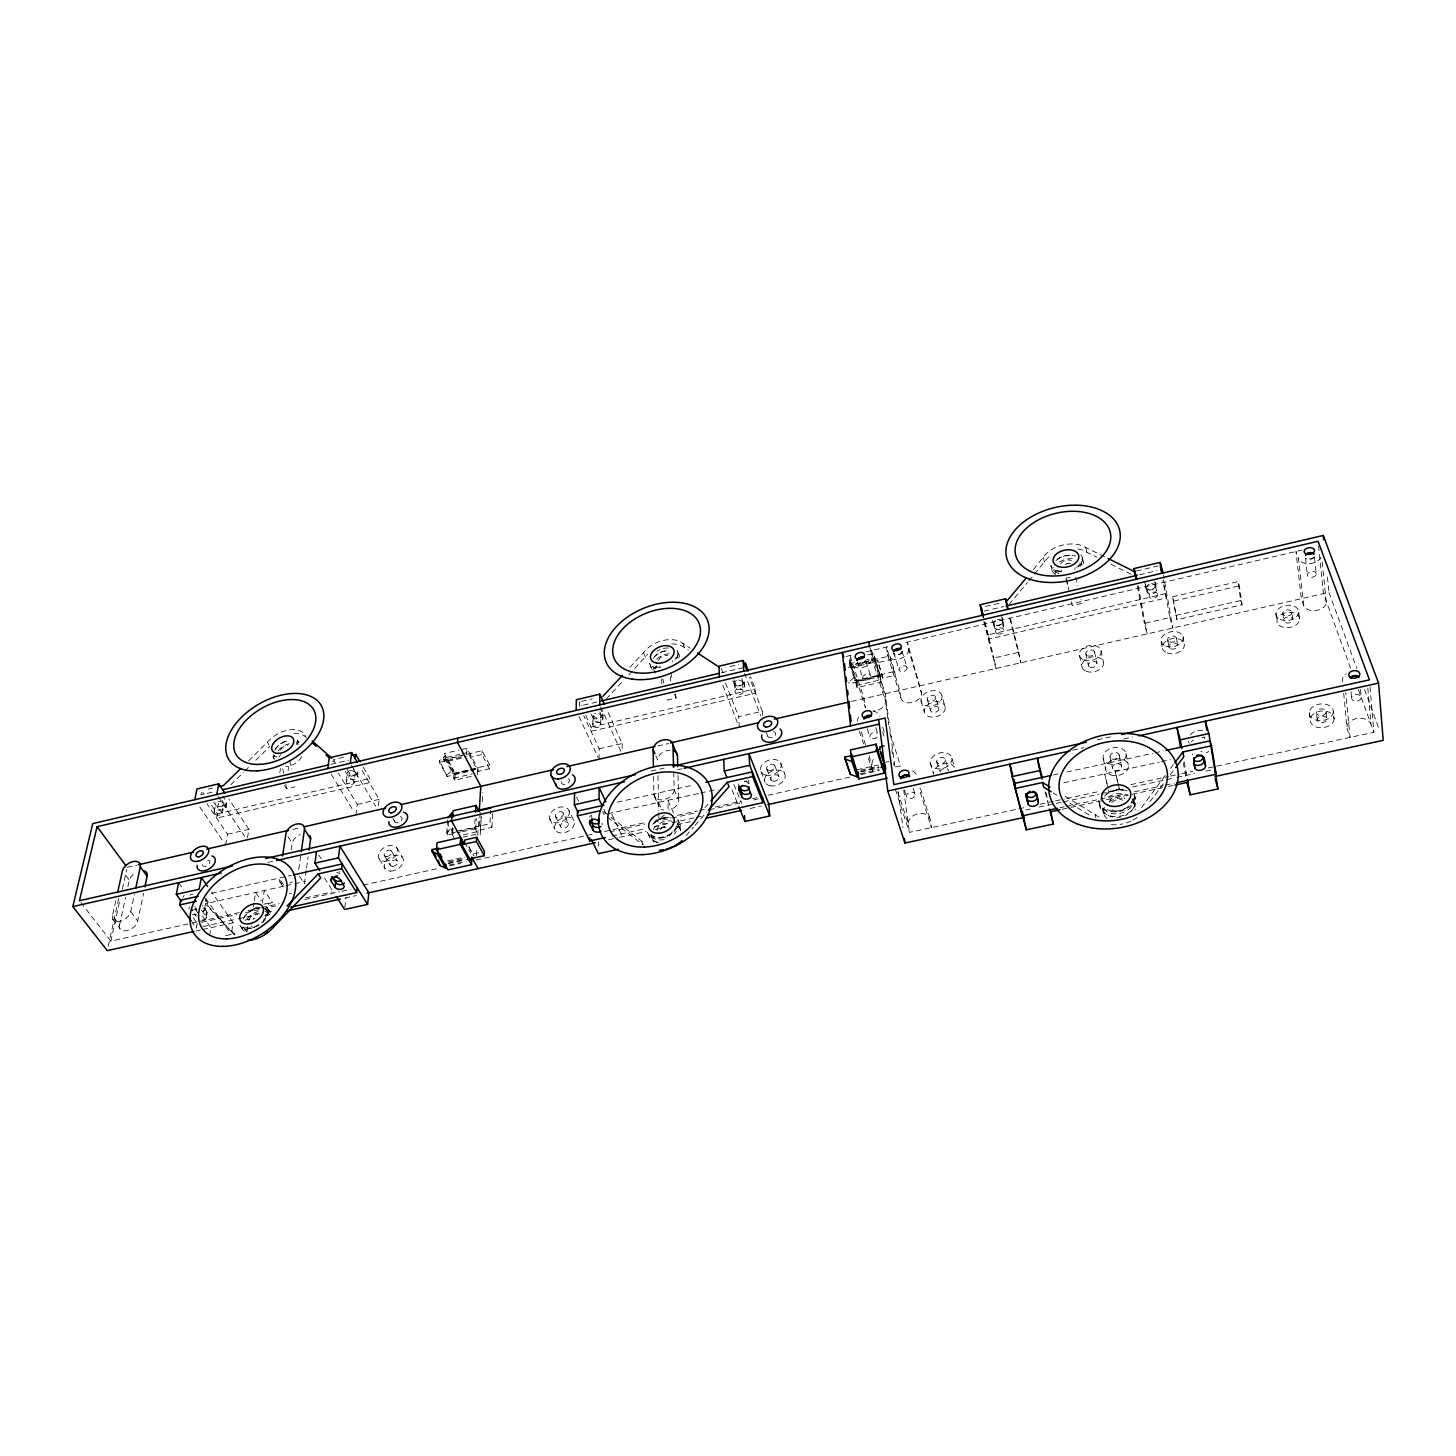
<?xml version="1.0" encoding="UTF-8"?>
<svg xmlns="http://www.w3.org/2000/svg" width="1456" height="1456" viewBox="0 0 1456 1456"><rect width="100%" height="100%" fill="white"/><g stroke="black" fill="none" stroke-linecap="round" stroke-linejoin="round"><path stroke-width="0.75" stroke-dasharray="5 3.75" d="M602.893 719.064L602.93 714.823M598.398 845.918L598.434 842.023M599.089 759.468L599.18 748.784L583.838 715.806M600.782 724.469L600.855 715.933M591.045 713.931L593.957 720.247A4.605 3.312 0.6 0 0 599.763 722.358A4.605 3.312 0.6 0 0 602.675 718.208L602.711 713.968L600.545 709.218M591.718 821.202L591.773 815.597M592.792 724.76L592.883 716.225M593.957 720.247L592.537 712.839M585.712 715.442L591.1 727.072L591.045 731.312L755.446 693.183L755.173 688.961L750.623 676.931M480.243 812.302L479.261 827.936L480.353 829.92L491.91 827.336L489.98 823.714L490.745 810.319M491.91 827.336L492.801 811.702M461.77 753.88L467.958 752.424L478.041 771.443L489.398 768.823L489.635 764.964L482.173 750.695L445.172 759.304L452.852 773.464L467.995 769.969M480.353 829.92L481.19 816.525M480.171 835.125L481.281 817.271M482.245 801.637L482.81 792.701M463.299 834.87L477.968 831.576L475.784 827.572L476.367 818.636M489.398 768.823L481.936 754.572L482.173 750.695M476.458 855.564L476.876 848.866M477.732 835.453L478.86 817.599M477.368 774.992L477.786 768.568L471.635 769.987M478.041 771.443L478.169 769.296L467.03 748.238L460.824 749.694M475.129 818.891L474.547 827.827L477.823 833.833L463.135 837.127M470.634 755.063L470.488 757.229L481.936 754.572M466.575 754.681L467.03 748.238M452.761 827.718L452.416 832.177L450.523 828.792L446.664 833.469L447.556 835.071L460.242 832.213M453.016 828.3L452.689 832.777L454.181 835.416M471.198 776.412L454.763 780.198L453.671 778.196L453.999 773.9L445.208 757.721L459.696 754.354M454.763 780.198L455.255 773.773L444.28 753.535L458.767 750.168M454.745 839.002L451.396 833.032L451.742 828.573M446.664 833.469L447.702 820.074M447.556 835.071L448.757 819.419M452.852 773.464L453.144 769.824L445.463 755.664L439.494 760.614L439.348 762.343L447.083 776.467L474.037 770.26M447.083 776.467L439.494 760.614M461.443 758.176L444.863 762.016L443.752 759.977L444.28 753.535M444.863 762.016L445.463 755.664M680.025 829.119L680.316 825.88A16.544 11.63 -24.3 0 0 677.695 820.456M650.595 664.719L650.541 665.137A15.288 9.919 -22.6 0 0 652.889 669.724M378.433 805.823L379.142 799.38L360.651 767.913M363.345 767.348L369.842 778.45L369.351 782.709L216.616 818.108L217.399 813.849L210.174 803.111M344.835 907.543L346 897.824M355.919 815.142L357.211 804.44L338.575 773.373M345.254 771.316L348.821 777.304A4.532 3.112 6.8 0 0 354.754 779.324A4.532 3.112 6.8 0 0 357.139 775.375L357.666 771.116A4.532 3.112 6.8 0 1 355.282 775.065A4.532 3.112 6.8 0 1 349.367 773.045L346.692 768.568M357.466 776.994L357.994 772.736M354.063 782.491A3.949 2.712 6.8 0 0 348.603 779.324A3.949 2.712 6.8 0 0 347.766 783.947A3.949 2.712 6.8 0 0 354.063 782.491L355.1 773.919M346.237 781.344L347.311 772.772M348.821 777.304L349.367 773.045M306.251 870.288L304.377 883.701L298.08 874.055M306.561 868.049L308.108 856.874M298.717 869.578L300.646 856.146M291.2 849.885L292.183 843.188A10.119 6.461 -31.4 0 1 300.027 834.561M288.033 770.825L288.688 766.584M262.317 903.029L264.282 890.544L272.236 902.32L265.192 905.577M279.807 772.754L280.48 768.531M259.496 907.689L252.944 909.145L253.945 902.884M254.29 900.809L255.619 892.473L261.334 900.864M225.625 935.662L231.231 934.424L233.197 922.776L211.52 892M247.465 837.91L248.903 829.338L228.81 798.998M209.555 935.462L210.938 927.69L201.874 915.078M225.625 844.971L227.518 834.252L206.97 803.803M202.384 919.955A4.768 2.985 8.3 0 0 205.751 915.97L206.588 911.274L202.457 905.468M213.613 802.056L217.526 807.88A4.532 3.003 9.2 0 0 223.514 809.845A4.532 3.003 9.2 0 0 225.625 805.987L226.408 801.728L222.531 795.904M206.206 917.553L207.061 912.839M226.062 807.57L226.827 803.312M204.368 909.873L206.06 900.5M221.967 813.158L223.514 804.586M217.526 807.88L218.309 803.621A4.514 3.003 9.3 0 0 224.297 805.568A4.514 3.003 9.3 0 0 226.408 801.728M197.27 923.322L196.396 928.036L192.538 922.704M214.141 812.048L215.743 803.475M115.77 900.791L112.458 915.715L119.556 924.979A10.338 6.388 -34.9 0 0 127.018 930.602A10.338 6.388 -34.9 0 0 137.738 920.92L143.562 893.238M112.458 915.715A10.392 6.388 -34.8 0 0 119.92 921.339A10.392 6.388 -34.8 0 0 130.712 911.62L134.371 894.566M119.556 924.979L125.598 897.296M127.91 886.649L129.311 880.261A10.101 6.17 -34 0 1 135.135 872.908M108.217 946.254L118.791 898.37M239.275 912.603L110.856 941.104L119.938 899.863M122.34 889.015L126.636 869.487M1034.543 574.083L1046.5 559.304A25.99 16.817 -13.4 0 1 1050.904 555.409M1033.451 569.423L1045.444 554.645A26.044 16.817 -13.4 0 1 1085.83 547.492L1106.032 557.502M1149.84 801.819L1163.417 783.801M1170.205 774.792L1174.282 769.387M1165.219 775.447L1141.249 807.953A29.229 21.203 -11 0 1 1138.956 810.428M1170.679 768.24L1173.39 764.618M628.828 674.838L647.738 654.181M629.993 667.339L645.918 649.886A24.57 15.907 -22.6 0 1 682.919 643.443L690.235 648.229M1008.972 604.495L1027.426 582.527M1028.846 580.835L1033.105 575.757M686.104 835.598L693.511 827.154M694.985 825.461L706.815 811.957M704.977 807.625L707.944 804.24M248.594 760.869L270.033 739.484A23.969 14.615 -30.2 0 1 304.013 733.678L305.614 736.354M606.224 699.026L622.804 681.299M230.758 784.802L243.298 772.499M244.863 770.97L249.558 766.347M255.819 760.196L269.924 746.364M850.322 680.771L854.563 677.004L854.981 680.625L894.694 671.453L889.907 655.946L849.922 665.228L854.981 680.625M447.229 774.756L453.144 769.824M658.767 812.794L658.895 819.036L664.282 815.196M1057.147 559.359L1060.587 557.375A16.18 10.483 -13.4 0 1 1072.708 555.246L1073.4 555.373M255.783 926.799L259.059 924.924M252.944 909.145L258.294 906.688M208.263 789.061L212.612 788.042M343.598 757.266L333.46 759.65L335.881 763.672L332.605 760.778M581.545 701.373L592.173 698.88M730.038 666.484L738.774 664.427M985.384 606.497L1002.201 602.547M1136.463 571.007L1158.084 565.929M211.939 792.264L200.928 794.849L201.747 790.59L204.149 794.175M330.985 764.364L348.621 760.214M596.833 702.01L579.342 706.105L579.415 701.865L581.217 705.741M721.539 672.763L745.599 667.121M984.147 611.174L1003.857 606.551M1139.557 574.738L1157.065 570.625M846.009 656.456L852.634 654.927M865.883 651.833L887.96 646.682M905.632 642.551L1302.119 550.059M284.466 785.439L286.614 788.824L294.804 786.913M675.238 693.766L676.112 698.006L667.285 700.063L665.738 696.405M867.594 654.927L873.727 653.489L881.535 681.972L857.129 687.596L849.503 661.625M854.217 662.607L850.122 663.554L850.632 667.831L875.256 662.116L874.71 657.839L866.52 659.75M443.752 759.977L462.426 755.646M217.399 813.849L369.842 778.45M439.348 762.343L466.466 756.046M591.1 727.072L755.173 688.961M848.229 667.376L877.804 660.514L882.955 678.132L895.222 675.293L894.694 671.453M1165.2 593.739L1166.383 597.925L989.079 639.038L988.278 634.816L1165.2 593.739L1162.907 580.671M882.955 678.132L878.077 662.644L890.435 659.786L889.907 655.946M1172.571 596.778L1238.037 581.599L1239.402 585.84L1242.059 604.768L1176.976 619.71L1172.571 596.778L1176.976 619.71M1173.773 601.019L1239.402 585.84M470.161 769.46L489.635 764.964M453.999 773.9L476.585 768.695M855.91 681.153L880.298 675.511L874.71 657.839M455.255 773.773L469.596 770.461M857.129 687.596L856.365 681.208L880.716 675.584M882.682 675.984L849.103 683.738L848.903 682.027M453.671 778.196L472.181 773.937M856.401 685.412L880.844 679.788L880.298 675.511M1175.775 615.469L1240.694 600.527L1238.037 581.599M227.518 834.252L248.903 829.338M357.211 804.44L379.142 799.38M599.18 748.784L622.167 743.506L607.298 710.619M739.302 727.363L738.683 716.698L762.289 711.274L749.385 677.149M983.783 621.73L995.995 668.595L994.011 657.985L1018.763 652.288L1010.282 618.054M1138.173 585.676L1147.164 633.979L1144.343 623.405L1169.805 617.562L1163.253 580.052M127.109 867.321L136.573 865.374M292.911 829.356L299.954 827.954M657.766 746.036L668.814 743.506M851.432 701.464L1328.946 592.374L1356.846 668.486M650.905 771.152L657.548 769.642M659.75 769.132L664.173 768.131M267.686 862.498L274.347 861.006M677.586 769.751L682.027 768.75M456.838 831.176L489.98 823.714M451.396 833.032L475.784 827.572M462.353 831.74L479.261 827.936M211.557 893.274L291.291 875.365M617.308 802.201L692.565 785.294M283.702 886.194L205.26 903.739L234.452 934.879L205.551 903.102M285.886 885.703L292.419 884.247M294.603 883.756L305.505 881.317M698.334 793.502L604.094 814.577L602.748 811.738M700.518 793.01L707.106 791.536M709.29 791.045L718.063 789.097M478.569 852.816L472.672 854.144L468.723 847.046M884.848 762.398L889.088 761.452M447.374 860.896L464.464 857.093M857.238 769.714L878.423 765.001M448.794 861.734L463.9 858.385M861.078 770.06L878.587 766.165M448.503 862.898L465.592 859.095M860.096 771.407L879.133 767.185M263.627 904.231L272.236 902.32M448.029 863.736L465.065 859.95M861.115 771.953L878.751 768.04M449.158 865.064L466.284 861.26M859.895 773.882L878.987 769.642M658.895 819.036L666.429 817.362M248.139 910.637L259.204 908.18M261.407 907.689L279.133 903.757M305.687 897.861L332.259 891.964M363.254 885.084L438.529 868.377M449.613 865.92L460.678 863.463M476.167 860.023L593.375 834.015M604.44 831.558L646.464 822.24M655.309 820.274L668.577 817.326M677.422 815.36L697.315 810.956M699.535 810.464L706.178 808.99M715.023 807.024L741.559 801.128M752.606 798.689L757.029 797.706M768.095 795.249L849.922 777.085M860.969 774.628L879.315 770.552M201.656 922.358L236.709 914.586M245.463 912.639L276.13 905.832M304.613 899.517L339.667 891.745M341.869 891.254L350.623 889.307M609.736 831.849L645.172 823.987M654.035 822.021L669.542 818.581M671.762 818.09L696.132 812.685M709.436 809.736L742.651 802.365M753.735 799.908L758.157 798.925M202.985 926.58L235.908 919.282M238.111 918.791L257.876 914.423M266.648 912.475L273.237 911.019M611.939 836.053L645.245 828.682M654.126 826.717L669.669 823.277M671.889 822.786L694.093 817.872M696.314 817.38L702.975 815.906M196.087 930.966L200.528 929.984M202.748 929.492L236.054 922.139M244.936 920.174L253.817 918.208M264.919 915.751L271.58 914.277M344.854 898.079L356.392 895.531M608.59 839.784L617.453 837.819M619.655 837.346L646.209 831.467M655.054 829.52L666.102 827.063M677.167 824.624L690.435 821.694M750.168 808.48L761.233 806.042M1097.351 739.794L1110.619 736.863M1072.726 750.168L1083.81 747.729M1123.723 738.956L1132.586 737.009M1053.634 774.901L1058.039 773.937M1066.848 772.026L1152.752 753.298M1154.954 752.807L1163.763 750.896M1063.735 782.818L1159.322 762.07M1161.56 761.597L1170.442 759.65M895.313 789.17L909.418 832.377L1026.735 807.097M1040.021 804.222L1053.307 801.364M1055.527 800.891L1064.372 798.98M1066.593 798.507L1099.79 791.336M1130.784 784.657L1168.422 776.558M1170.624 776.066L1179.487 774.173M1181.69 773.682L1192.755 771.298M1208.262 767.967L1373.882 732.259L1369.859 684.83M1119.409 789.298L1115.26 771.644L1119.409 789.298L1108.817 791.573L1104.758 773.919L1106.96 783.874M1025.716 809.936L1030.175 808.99M1039.056 807.079L1061.297 802.274M1063.517 801.801L1099.098 794.139M1101.318 793.666L1123.559 788.879M1132.459 786.968L1174.701 777.868M1176.921 777.395L1194.703 773.555M1205.823 771.17L1212.502 769.733M1059.677 807.843L1064.081 806.897M1066.283 806.424L1125.779 793.647M1134.588 791.755L1163.235 785.585M1165.437 785.112L1174.264 783.219M1062.152 809.281L1068.795 807.843M1071.015 807.37L1104.212 800.254M1106.433 799.763L1166.22 786.932M1168.422 786.458L1172.863 785.512M657.348 842.26L653.944 841.168A16.544 11.63 -24.3 0 1 648.721 833.833M1077.877 549.039A25.99 16.817 -13.4 0 1 1086.795 552.188L1096.878 557.193M1111.001 564.218L1133.168 575.266M1065.082 796.286L1095.13 814.632A29.229 21.203 -11 0 0 1098.807 816.889M1053.107 792.901L1056.856 795.194M1069.96 803.239L1090.58 815.851M671.798 643.952A24.534 15.925 -22.6 0 1 684.666 647.774L688.324 650.159M603.84 811.702L609.19 815.851M610.956 817.235L641.222 840.749A26.608 18.655 -24.3 0 0 645.536 843.752M607.643 817.344L643.206 845.026L641.222 840.749M80.826 902.447L110.856 941.104M112.84 919.264L119.938 928.528M130.712 911.62L137.738 920.92M125.853 875.602L129.311 880.261M193.229 917.753L197.142 923.159M194.121 913.531L196.196 916.425M178.597 882.664L183.784 889.871M194.995 908.817L198.107 913.167M201.601 910.182L205.751 915.97M205.569 898.261L231.231 934.424M240.75 926.671L242.588 929.292M199.763 806.933L224.388 843.17M269.342 910.892L266.648 906.942A16.271 10.52 -33.4 0 1 267.977 912.402L267.14 915.642A16.271 10.52 -33.4 0 1 259.477 924.687M267.376 911.201L265.775 908.872A14.451 9.355 -33.4 0 1 261.698 922.34M221.749 800.163L225.625 805.987M217.963 796.377L244.681 836.417M283.465 884.684L279.206 878.277A10.41 6.698 -32.2 0 0 282.937 883.865M279.898 881.826L284.157 888.233M288.033 836.763L292.183 843.188M324.433 877.986L333.934 892.819M318.9 855.163L321.248 858.876M267.449 742.396L269.105 745.035M379.233 859.004L385.185 868.832M331.313 774.392L353.571 811.265M384.457 855.6L390.372 865.428M391.482 851.014L397.361 860.86M351.46 765.237L375.666 806.205M353.608 769.369L357.139 775.375M396.687 847.629L402.529 857.493M392.883 818.527L394.794 821.803M468.777 846.719L474.055 856.219M464.628 842.278L470.543 852.907M549.695 818.964L554.863 829.137M555.464 816.507L560.596 826.699M563.254 813.176A4.241 2.894 -26.5 0 1 558.249 818.054A4.241 2.894 -26.5 0 1 556.574 813.303A4.241 2.894 -26.5 0 1 563.254 813.176L568.331 823.386A4.222 2.894 -26.6 0 1 563.363 828.246A4.222 2.894 -26.6 0 1 561.688 823.495A4.222 2.894 -26.6 0 1 568.331 823.386M569.023 810.701A10.52 7.171 -26.5 0 1 556.647 822.804A10.52 7.171 -26.5 0 1 552.443 811.065A10.52 7.171 -26.5 0 1 569.023 810.701L574.083 820.929A10.465 7.171 -26.6 0 1 561.779 832.996A10.465 7.171 -26.6 0 1 557.575 821.257A10.465 7.171 -26.6 0 1 574.083 820.929M576.558 797.16L578.542 801.237M603.912 809.445L605.878 813.54M611.757 814.159L622.44 836.727M579.015 716.534L598.143 757.429M651.96 837.782L653.926 842.041A14.651 10.338 -24.3 0 1 653.817 836.472M649.485 836.8L647.501 832.504A16.58 11.63 -24.3 0 0 651.979 836.872L655.4 837.964A16.58 11.63 -24.3 0 0 667.54 836.144L671.289 833.96A16.58 11.63 -24.3 0 0 678.114 824.806L678.405 821.566A16.58 11.63 -24.3 0 0 677.604 818.618L679.515 822.931M600.709 706.924L621.275 752.115M599.799 711.893L602.675 718.208M658.567 802.402L661.825 809.7M653.562 776.339L653.89 794.193L658.549 804.586A10.556 7.335 -23.9 0 0 663.736 810.082M654.272 796.086L658.931 806.497M673.6 813.121L667.922 800.309L668.177 810.701M678.969 826.225L680.862 830.521A14.651 10.338 -24.3 0 0 677.095 826.517M673.691 771.789L674.183 789.625L678.751 800.072A10.556 7.335 -23.9 0 1 668.832 809.991M655.837 755.828L657.675 759.996A10.338 7.043 -23.4 0 1 669.924 750.113M643.588 652.816L645.408 657.111M655.327 673.036L653.526 668.759A13.577 8.827 -22.6 0 1 653.052 666.502M651.232 667.649L649.412 663.354A15.306 9.919 -22.6 0 0 660.332 667.831M674.583 694.33L676.112 698.006M732.022 789.916L738.028 804.64M733.951 784.566L741.632 803.494M678.987 654.909L677.222 650.577A15.306 9.919 -22.6 0 1 676.439 658.694M682.919 643.443L684.666 647.774M722.795 685.266L738.483 725.252M760.942 771.589L765.092 782.218M725.525 683.028L738.683 716.698M721.302 668.541L722.995 672.909M732.823 680.826L735.335 687.323A4.659 3.403 -3.6 0 0 741.068 689.507A4.659 3.403 -3.6 0 0 744.307 685.23L744.034 681.008A4.641 3.403 -3.6 0 1 740.813 685.285A4.641 3.403 -3.6 0 1 735.098 683.082L733.205 678.223M766.821 769.077L770.934 779.706M741.814 678.733L744.307 685.23M774.774 765.674L778.833 776.339M780.653 763.144L784.693 773.828M744.562 673.273L760.633 715.588M766.438 732.714L767.785 736.263M1364.6 689.616L1379.323 729.784M1350.586 668.158L1323.413 593.393L1318.572 546.218M1358.357 689.525L1373.882 732.259M1303.775 605.605L1298.515 558.613L1295.967 551.496L1301.264 598.452L1303.775 605.605A11.466 7.517 -7.6 0 0 1317.462 610.264A11.466 7.517 -7.6 0 0 1325.997 600.527M1343.688 693.293L1347.219 729.256L1350.076 737.391L1345.726 692.437M861.26 732.004L865.574 744.908M869.159 755.664L872.963 771.971L867.922 756.902M859.277 731.076L863.608 743.998M867.248 728.874L870.033 737.264M850.85 662.753L865.537 707.58A10.556 7.225 -18 0 1 864.955 705.778L864.081 698.571L850.013 655.528L850.85 662.753A10.774 7.207 -18.2 0 0 862.189 667.576A10.774 7.207 -18.2 0 0 871.744 657.894L870.834 650.668M856.365 681.208L849.157 659.222L849.904 665.61L874.546 659.877L873.727 653.489M875.784 727.618L877.841 733.933M857.457 661.952L862.917 678.733M897.77 791.791L908.326 824.205A11.229 8.172 -17.1 0 1 918.135 813.722A11.229 8.172 -17.1 0 1 930.22 819.473L931.403 827.645L919.118 788.588M882.682 727.163L884.848 733.897M882.736 731.968L884.065 736.117M866.011 661.479L870.743 676.185A4.15 2.803 -18.1 0 1 865.01 680.025A4.15 2.803 -18.1 0 1 864.391 675.147A4.15 2.803 -18.1 0 1 870.743 676.185M904.467 790.026L906.506 796.341M1240.694 600.527L1242.059 604.768M889.834 732.586L900.481 765.856L894.148 767.276L893.565 762.817M913.094 788.115L915.114 794.466A4.423 3.167 -17.2 0 1 909.035 798.616A4.423 3.167 -17.2 0 1 908.271 793.138A4.423 3.167 -17.2 0 1 915.114 794.466M871.744 657.894L885.466 701.1A10.556 7.225 -18 0 1 873.418 711.074M871.489 650.195L885.321 693.93L894.985 767.367M869.396 646.136L884.52 693.893L888.597 725.015M920.483 788.46L930.22 819.473M900.827 697.606L899.808 690.381L886.431 647.028L887.396 654.235L900.827 697.606A10.611 7.262 -17 0 0 912.184 702.502A10.611 7.262 -17 0 0 921.466 692.892L907.397 642.151L908.435 649.358L921.466 692.892M893.838 652.743L899.007 669.651M930.238 763.09L933.587 774.082A11.066 7.881 -16.2 0 1 941.777 764.291A11.066 7.881 -16.2 0 1 954.463 767.385M936.699 761.67L939.466 770.843M901.992 650.85L907.106 667.776A4.168 2.821 -17.2 0 1 901.391 671.616A4.168 2.821 -17.2 0 1 900.682 666.757A4.168 2.821 -17.2 0 1 907.106 667.776M920.975 700.755L924.269 711.747M945.435 759.723A4.477 3.185 -16.3 0 1 939.32 763.927A4.477 3.185 -16.3 0 1 938.465 758.467A4.477 3.185 -16.3 0 1 945.435 759.723L948.711 770.752M927.235 699.317L930.511 710.328M951.915 758.285A11.12 7.881 -16.3 0 1 936.736 768.713A11.12 7.881 -16.3 0 1 934.588 755.173A11.12 7.881 -16.3 0 1 951.915 758.285L954.626 767.494M935.717 697.388A4.35 2.985 -16.5 0 1 929.765 701.428A4.35 2.985 -16.5 0 1 928.964 696.277A4.35 2.985 -16.5 0 1 935.717 697.388L938.938 708.417A4.332 2.985 -16.4 0 1 933.023 712.439A4.332 2.985 -16.4 0 1 932.222 707.288A4.332 2.985 -16.4 0 1 938.938 708.417M941.996 695.968A10.811 7.426 -16.5 0 1 927.254 705.978A10.811 7.426 -16.5 0 1 925.215 693.22A10.811 7.426 -16.5 0 1 941.996 695.968L945.199 707.015A10.756 7.426 -16.4 0 1 930.53 716.971A10.756 7.426 -16.4 0 1 928.491 704.231A10.756 7.426 -16.4 0 1 945.199 707.015M1169.805 617.562L1172.772 628.118L1163.562 575.156M1154.663 581.545L1156.464 589.28A4.969 3.567 -16.2 0 1 1152.26 593.921A4.969 3.567 -16.2 0 1 1146.782 591.518L1144.343 580.289M1155.19 585.894L1157.538 594.321A4.332 3.112 -16.1 0 1 1151.678 598.434A4.332 3.112 -16.1 0 1 1150.731 593.138A4.332 3.112 -16.1 0 1 1157.538 594.321M1146.782 587.86L1149.093 596.287M985.002 622.203L988.278 634.816M984.584 621.785L994.011 657.985M992.501 620.183L994.248 627.045A4.823 3.531 -11.8 0 0 999.817 629.356A4.823 3.531 -11.8 0 0 1003.657 624.842L1001.546 615.506M1045.954 792.428L1048.102 801M1001.946 617.981L1003.657 624.842M1045.19 791.955L1048.975 806.933M1009.754 617.926L1020.911 662.899L1018.763 652.288M1069.214 591.737L1065.828 577.177L1068.304 588.133M1095.13 814.632L1095.84 817.744M1075.82 577.122L1077.804 585.894M1099.134 802.693L1100.19 807.37M1043.424 557.593L1044.48 562.253M1102.556 808.772L1103.593 813.413M1055.473 574.574A16.18 10.483 -13.4 0 1 1051.905 570.097L1050.868 565.419A16.216 10.483 -13.4 0 0 1061.278 572.099M1103.211 758.358L1105.705 769.714M1079.478 655.491L1081.972 666.848M1071.398 601.674L1072.253 605.66L1081.772 603.439L1080.934 599.453M1109.982 756.865L1112.439 768.24M1085.903 654.017L1088.36 665.392M1094.584 652.033L1097.005 663.426M1119.136 754.881L1121.539 766.256M1134.097 802.019L1135.061 806.697M1082.208 557.12L1083.191 561.816M1101.027 650.559L1103.411 661.97M670.797 672.581L672.581 681.062M662.88 678.896L663.754 683.119M1099.862 803.949A18.164 13.213 -10.9 0 0 1107.925 815.142L1112.166 816.288A18.164 13.213 -10.9 0 0 1125.979 814.286L1129.892 811.957A18.164 13.213 -10.9 0 0 1135.826 802.183L1134.461 794.03L1134.861 797.469A18.2 13.213 -11 0 1 1128.891 807.261L1124.978 809.591A18.2 13.213 -11 0 1 1111.128 811.593L1106.869 810.446A18.2 13.213 -11 0 1 1098.807 799.271M1125.925 753.389L1128.291 764.8M1085.83 547.492L1086.795 552.188M1002.183 621.566L1003.839 630.029M289.671 760.25L291.382 769.132M994.011 623.477L995.631 631.94M994.248 627.045L993.447 622.822A4.823 3.513 -11.9 0 0 999.016 625.152A4.823 3.513 -11.9 0 0 1002.838 620.638M282.755 768.841L283.611 773.282M285.758 784.384L286.614 788.824M1137.373 586.095L1144.343 623.405M1145.49 584.475L1146.782 591.518M1184.256 761.834L1187.022 777.231M1183.309 762.689L1186.094 778.105M1161.178 641.641L1162.434 648.557M1167.694 640.167L1168.913 647.083M1155.209 582.2L1156.464 589.28M1176.484 638.147L1177.686 645.081M1183.018 636.672L1184.201 643.607M903.757 790.244L909.418 832.377M898.206 791.846L902.902 827.445M891.818 749.476L892.401 753.935M877.804 660.514L878.077 662.644M1275.947 613.467L1277.094 622.476M1282.754 613.122L1283.61 620.183M1291.945 612.648A4.623 3.058 -8.1 0 1 1284.884 615.688A4.623 3.058 -8.1 0 1 1285.211 610.337A4.623 3.058 -8.1 0 1 1291.945 612.648L1292.782 619.728A4.605 3.058 -8 0 1 1285.739 622.749A4.605 3.058 -8 0 1 1286.067 617.417A4.605 3.058 -8 0 1 1292.782 619.728M1298.77 612.303A11.484 7.589 -8.1 0 1 1281.262 619.837A11.484 7.589 -8.1 0 1 1282.044 606.57A11.484 7.589 -8.1 0 1 1298.77 612.303L1299.589 619.401A11.448 7.589 -8 0 1 1282.135 626.917A11.448 7.589 -8 0 1 1282.918 613.649A11.448 7.589 -8 0 1 1299.589 619.401M1309.253 712.639L1310.072 719.719M1333.35 711.82A12.103 8.354 -6.2 0 1 1314.968 719.755A12.103 8.354 -6.2 0 1 1315.587 705.214A12.103 8.354 -6.2 0 1 1333.35 711.82L1334.096 718.936A12.048 8.354 -6.1 0 0 1316.37 712.312L1317.225 719.482M1305.559 558.285L1307.324 574.592M1326.143 712.075A4.878 3.367 -6.2 0 1 1318.717 715.26A4.878 3.367 -6.2 0 1 1318.99 709.4A4.878 3.367 -6.2 0 1 1326.143 712.075L1326.907 719.173A4.859 3.367 -6.1 0 1 1319.5 722.34A4.859 3.367 -6.1 0 1 1319.773 716.498A4.859 3.367 -6.1 0 1 1326.907 719.173M1314.568 557.757L1316.279 574.083A4.514 2.912 -8 0 1 1309.435 577.013A4.514 2.912 -8 0 1 1309.708 571.917A4.514 2.912 -8 0 1 1316.279 574.083M1322.175 562.016L1326.289 602.475M1327.417 577.049L1328.946 592.374M1351.022 691.855L1351.605 698.006M1360.468 689.452L1361.214 697.661A4.823 3.294 -5.6 0 1 1353.916 700.791A4.823 3.294 -5.6 0 1 1354.098 695.058A4.823 3.294 -5.6 0 1 1361.214 697.661M1367.821 687.996L1370.933 724.123A12.23 8.463 -5.1 0 0 1356.191 718.609A12.23 8.463 -5.1 0 0 1347.219 729.256M1051.687 567.349L1051.905 570.097M762.289 711.274L762.598 715.533M744.198 681.881L744.471 686.104M742.615 682.882L743.142 691.4A4.059 2.948 -3.6 0 1 737.082 694.184A4.059 2.948 -3.6 0 1 737.027 689.052A4.059 2.948 -3.6 0 1 743.142 691.4M748.657 780.198L748.894 783.929M735.098 683.082L735.335 687.323M734.534 683.173L735.025 691.691M678.041 775.557L678.751 800.072M670.524 676.749L670.652 680.953M661.697 678.842L661.825 685.139M657.966 775.593L658.731 810.719M622.167 743.506L622.203 752.042M773.482 731.585A4.222 2.894 -20.7 0 1 775.102 735.535A4.222 2.894 -20.7 0 1 769.205 737.464A4.222 2.894 -20.7 0 1 768.622 733.169M872.035 764.273A10.865 7.662 -17.9 0 1 874.455 758.194M857.657 721.23A11.084 7.644 -18.2 0 1 858.658 717.08M872.981 710.965A11.084 7.644 -18.2 0 1 879.187 716.352M877.131 737.045A4.277 2.967 -18.1 0 1 870.997 738.228A4.277 2.967 -18.1 0 1 871.252 733.715A4.277 2.967 -18.1 0 1 877.331 733.314M738.538 680.079A4.04 2.948 -3.6 0 1 742.378 683.901A4.04 2.948 -3.6 0 1 736.008 685.394A4.04 2.948 -3.6 0 1 736.518 680.534M864.973 660.915A4.186 2.803 -18.2 0 1 861.624 663.135A4.186 2.803 -18.2 0 1 857.948 662.535M746.455 780.962A4.222 2.948 -3.4 0 1 744.362 781.435M674.183 789.625A10.611 7.335 -23.9 0 1 664.209 799.562A10.611 7.335 -23.9 0 1 653.89 794.193M568.313 778.796A4.131 2.785 -25.9 0 1 568.441 782.727A4.131 2.785 -25.9 0 1 563.199 784.456A4.131 2.785 -25.9 0 1 562.143 780.816M598.653 713.513A3.986 2.876 0.7 0 1 599.854 717.99A3.986 2.876 0.7 0 1 593.538 717.626A3.986 2.876 0.7 0 1 595.613 713.331M339.867 871.926A4.113 2.694 6.1 0 1 338.793 871.871M205.678 899.135A4.113 2.603 8.5 0 1 205.86 901.155M203.367 907.889A4.131 2.603 8.4 0 1 202.075 911.838M196.596 910.146A4.131 2.603 8.4 0 1 196.396 908.125A4.768 3.003 8.4 0 0 195.25 908.235M207.68 860.205A4.077 2.53 -33 0 1 209.446 863.517A4.077 2.53 -33 0 1 204.168 866.32A4.077 2.53 -33 0 1 203.33 862.516M196.633 910.073A4.168 2.621 -33.9 0 1 194.631 909.126M194.704 906.888A4.168 2.621 -33.9 0 1 195.213 906.051M205.642 900.026A10.338 6.534 -33.9 0 1 201.529 912.475M196.724 914.532A10.338 6.534 -33.9 0 1 192.301 914.532M188.934 908.926A10.338 6.534 -33.9 0 1 189.626 906.888M182.837 897.478A10.392 6.516 -33.8 0 1 184.111 895.44M190.026 895.203A4.186 2.621 -33.8 0 1 192.902 894.257M291.473 893.747A10.356 6.716 -32.3 0 1 289.307 893.474M292.401 881.754A10.41 6.698 -32.2 0 1 289.999 883.028M400.382 816.598A4.095 2.675 -29.6 0 1 401.365 820.31A4.095 2.675 -29.6 0 1 396.087 822.585A4.095 2.675 -29.6 0 1 395.104 818.854M349.658 770.752A3.949 2.712 6.8 0 1 355.137 773.445A3.949 2.712 6.8 0 1 350.077 775.884A3.949 2.712 6.8 0 1 348.075 771.516M217.945 801.51A3.931 2.621 9.3 0 1 223.46 803.894A3.931 2.621 9.3 0 1 219.328 806.624A3.931 2.621 9.3 0 1 215.943 802.82M1334.096 718.936A12.048 8.354 -6.1 0 1 1315.769 726.835A12.048 8.354 -6.1 0 1 1316.37 712.312M997.342 619.546A4.186 3.058 -11.8 0 1 1002.183 622.64A4.186 3.058 -11.8 0 1 996.05 625.407A4.186 3.058 -11.8 0 1 995.394 620.42M908.435 649.358A10.847 7.244 -17.3 0 1 898.934 659.058A10.847 7.244 -17.3 0 1 887.396 654.235M901.956 651.615A4.204 2.821 -17.3 0 1 898.316 654.618A4.204 2.821 -17.3 0 1 894.075 653.435M1208.771 751.387A11.739 8.299 -9 0 1 1206.223 752.788M1191.427 741.777A11.739 8.299 -9 0 1 1193.447 739.994M1201.873 737.318A11.739 8.299 -9 0 1 1204.858 737.5M1189.37 743.233A11.775 8.299 -9.1 0 1 1188.424 741.25M1190.225 734.861A11.775 8.299 -9.1 0 1 1203.693 730.566M1204.13 736.936A4.75 3.349 -9.1 0 1 1204.603 738.592M912.512 771.025A11.484 8.172 -17.4 0 1 916.588 776.048M1151.532 583.656A4.313 3.094 -16.2 0 1 1154.735 587.824A4.313 3.094 -16.2 0 1 1147.856 589.425A4.313 3.094 -16.2 0 1 1149.366 584.165M1342.596 682.045A12.522 8.481 -5.8 0 1 1346.127 673.728M940.048 771.826A4.459 3.185 -16.2 0 1 943.87 768.568A4.459 3.185 -16.2 0 1 948.438 769.969M1320.992 557.266A11.703 7.517 -8.2 0 1 1309.435 563.599A11.703 7.517 -8.2 0 1 1298.515 558.613M1313.676 557.211A4.55 2.912 -8.2 0 1 1307.433 558.667M1105.85 794.266A18.164 13.213 -10.9 0 1 1127.599 791.063M1133.86 795.613A18.164 13.213 -10.9 0 1 1135.443 798.743M1137.282 817.398A29.156 21.203 -10.9 0 1 1132.659 820.31M1130.984 821.148A29.156 21.203 -10.9 0 1 1120.01 824.387M1116.206 824.733A29.156 21.203 -10.9 0 1 1108.726 824.333M1192.355 754.827A5.424 3.604 -14.2 0 1 1192.737 753.862M1200.963 751.314A5.424 3.604 -14.2 0 1 1201.928 751.86M1081.844 559.359A16.18 10.483 -13.4 0 1 1083.464 564.564M1080.862 554.681A16.216 10.483 -13.4 0 1 1077.04 567.931M1155.3 585.075A4.969 3.567 -16.2 0 1 1151.095 589.716A4.969 3.567 -16.2 0 1 1145.635 587.332M1075.074 567.858A7.189 4.659 -13.4 0 1 1074.637 569.132M1061.551 571.061A7.189 4.659 -13.4 0 1 1061.042 569.951M1065.21 564.346A7.189 4.659 -13.4 0 1 1068.813 563.49M1070.178 577.395A14.378 9.318 -13.4 0 1 1066.465 577.941M1054.071 571.589A14.378 9.318 -13.4 0 1 1053.998 569.132M1059.24 562.125A14.378 9.318 -13.4 0 1 1073.163 558.813M1080.989 562.744A14.378 9.318 -13.4 0 1 1082.045 564.983M1081.298 561.434A14.396 9.318 -13.4 0 1 1080.516 566.42M1058.858 573.537A14.396 9.318 -13.4 0 1 1053.289 568.077M1055.909 560.724A14.396 9.318 -13.4 0 1 1075.656 556.028M1060.678 563.927A7.207 4.659 -13.4 0 1 1071.47 560.396M1055.036 573.773A14.342 9.318 -13.3 0 1 1055.928 571.262M1066.92 563.909A14.342 9.318 -13.3 0 1 1070.579 563.363M1079.933 563.654A14.414 9.318 -13.4 0 1 1075.584 568.204M1061.497 571.535A14.414 9.318 -13.4 0 1 1053.671 567.549M676.239 657.002A13.614 8.809 -22.6 0 1 675.002 659.532M660.423 667.303A13.614 8.809 -22.6 0 1 654.527 666.302M656.929 651.251A13.614 8.809 -22.6 0 1 660.041 649.594M663.372 648.502A13.614 8.809 -22.6 0 1 669.887 648.175M660.442 667.048A6.789 4.404 -22.6 0 1 659.768 666.102M672.235 660.751A6.789 4.404 -22.6 0 1 672.49 661.898M656.711 659.131A13.577 8.827 -22.6 0 1 669.123 653.817M677.113 656.201A13.577 8.827 -22.6 0 1 678.478 658.094M655.6 668.85A13.595 8.809 -22.6 0 1 653.507 667.43M653.325 658.258A13.595 8.809 -22.6 0 1 667.794 650.559M677.149 654.836A13.595 8.809 -22.6 0 1 677.659 657.093M658.367 660.478A6.789 4.404 -22.6 0 1 667.794 655.437M655.236 668.304A13.541 8.827 -22.6 0 1 656.492 665.792M654.254 656.838A15.288 9.919 -22.6 0 1 657.129 654.436L660.551 652.506A15.288 9.919 -22.6 0 1 668.067 650.504M677.313 652.852A15.288 9.919 -22.6 0 1 679.715 657.402M602.711 713.968A4.586 3.312 0.6 0 1 599.781 718.117A4.586 3.312 0.6 0 1 593.993 715.988M296.624 742.378A13.268 8.099 -30.2 0 1 296.66 744.671M277.241 756.993A13.268 8.099 -30.2 0 1 273.364 754.645M301.629 756.501A13.213 8.099 -30.2 0 1 285.831 766.548M279.097 757.229A13.213 8.099 -30.2 0 1 280.662 754.718M280.389 750.095A6.625 4.04 -30.2 0 1 288.288 745.09M274.838 757.011A13.25 8.099 -30.2 0 1 274.001 755.063M274.765 750.277A13.25 8.099 -30.2 0 1 287.469 740.722M297.188 742.815A13.25 8.099 -30.2 0 1 298.061 744.744M278.187 750.768A13.231 8.099 -30.2 0 1 289.325 743.725M273.218 757.084A14.906 9.1 -30.2 0 0 274.292 759.195L271.799 755.227A14.942 9.1 -30.2 0 0 273.746 756.792M275.439 748.948A14.906 9.1 -30.2 0 1 280.808 743.889L284.193 742.014A14.906 9.1 -30.2 0 1 287.742 740.722M297.024 741.14A14.906 9.1 -30.2 0 1 298.99 742.669L296.551 738.683A14.942 9.1 -30.2 0 1 297.861 743.288M293.948 733.66A23.933 14.615 -30.2 0 1 306.415 737.682M1109.563 802.019A8.081 5.879 -11 0 1 1116.206 796.159A8.081 5.879 -11 0 1 1124.815 798.743M1132.841 799.18A16.125 11.739 -10.9 0 1 1124.997 815.633M1120.974 816.907A16.125 11.739 -10.9 0 1 1116.788 817.38M1112.693 817.034A16.125 11.739 -10.9 0 1 1102.429 805.696M1108.162 797.233A16.125 11.739 -10.9 0 1 1127.545 794.958M1106.997 818.709A16.089 11.739 -10.9 0 1 1104.412 807.261M1109.199 801.892A16.089 11.739 -10.9 0 1 1124.851 798.525M1131.585 801.455A16.089 11.739 -10.9 0 1 1135.243 809.773M1124.833 808.262A8.063 5.86 -10.9 0 1 1112.129 809.718M1111.802 802.565A8.063 5.86 -10.9 0 1 1122.922 800.181M1132.95 798.762A16.18 11.739 -11 0 1 1121.666 810.046A16.18 11.739 -11 0 1 1104.54 807.752M1133.35 798.47A16.162 11.739 -11 0 1 1122.267 812.812A16.162 11.739 -11 0 1 1102.956 808.098M1104.54 796.195A16.162 11.739 -11 0 1 1123.104 790.317M656.984 830.32A7.353 5.169 -24.3 0 1 662.08 823.987A7.353 5.169 -24.3 0 1 670.033 824.733M677.495 823.95A14.687 10.338 -24.3 0 1 679.533 828.901M658.622 842.915A14.687 10.338 -24.3 0 1 651.433 835.107M653.216 829.319A14.687 10.338 -24.3 0 1 672.253 821.184M660.205 828.555A14.651 10.338 -24.3 0 1 667.139 825.588M672.29 831.904A7.353 5.169 -24.3 0 1 665.592 837.4A7.353 5.169 -24.3 0 1 658.713 834.889M660.423 829.301A7.353 5.169 -24.3 0 1 665.337 826.644M676.549 825.989A14.742 10.338 -24.3 0 1 664.937 836.527A14.742 10.338 -24.3 0 1 650.759 834.306M677.531 822.986A14.724 10.338 -24.3 0 1 674.164 834.197M664.245 839.584A14.724 10.338 -24.3 0 1 651.924 836.854M653.944 823.386A14.724 10.338 -24.3 0 1 670.816 817.944M652.761 824.26A16.544 11.63 -24.3 0 1 667.703 817.362M602.001 823.168A4.823 3.294 0.4 0 1 602.147 824.879M589.625 817.216A4.841 3.331 0.5 0 1 591.7 815.105M738.665 784.729A4.914 3.422 -3.4 0 1 738.829 783.838M744.817 781.199A4.914 3.422 -3.4 0 1 748.311 783.51M244.626 931.203A16.234 10.52 -33.4 0 1 241.459 926.762M243.989 917.316A16.234 10.52 -33.4 0 1 257.312 908.162M267.267 909.017A16.234 10.52 -33.4 0 1 270.507 913.403M234.962 934.024A26.117 16.871 -33.4 0 1 231.686 930.948M251.906 928.164A16.271 10.52 -33.4 0 1 244.699 928.418L241.878 927.272A16.271 10.52 -33.4 0 1 239.821 925.361M206.588 911.274A4.75 2.985 8.3 0 1 202.02 915.187M336.755 872.508A4.787 3.13 6.1 0 1 339.958 873.873M248.794 920.501A7.225 4.677 -33.4 0 1 259.277 913.695M247.101 931.494A14.396 9.355 -33.5 0 1 248.011 925.925M265.01 914.878A14.396 9.355 -33.5 0 1 267.959 915.26M246.938 931.694A14.414 9.355 -33.5 0 1 244.371 927.599M246.992 919.155A14.414 9.355 -33.5 0 1 259.022 911.329M265.265 911.329A14.414 9.355 -33.5 0 1 269.415 914.186M265.665 909.454A14.433 9.355 -33.4 0 1 268.286 913.513M247.283 929.874A14.433 9.355 -33.4 0 1 243.17 926.944M243.207 919.064A14.433 9.355 -33.4 0 1 260.278 907.98M258.713 924.651A14.451 9.355 -33.4 0 1 243.225 926.398M263.827 919.264A7.207 4.677 -33.5 0 1 263.39 922.048M254.836 927.618A7.207 4.677 -33.5 0 1 251.287 925.98M253.362 919.246A7.207 4.677 -33.5 0 1 254.836 918.099M902.556 651.706A4.859 3.24 -17.3 0 1 898.188 655.073A4.859 3.24 -17.3 0 1 893.42 653.598M865.883 660.223A4.823 3.24 -18.2 0 1 862.116 663.445A4.823 3.24 -18.2 0 1 857.329 662.789M1314.768 556.683A5.242 3.367 -8.2 0 1 1310.819 559.231A5.242 3.367 -8.2 0 1 1305.905 558.522M773.027 781.144A4.295 3.003 -21 0 0 779.051 777.104A4.295 3.003 -21 0 0 772.608 775.83A4.295 3.003 -21 0 0 773.027 781.144M770.279 785.803A10.665 7.48 -21 0 0 785.203 775.72A10.665 7.48 -21 0 0 769.223 772.626A10.665 7.48 -21 0 0 770.279 785.803M766.147 775.156A10.738 7.48 -21 0 0 781.162 765.037A10.738 7.48 -21 0 0 765.11 761.979A10.738 7.48 -21 0 0 766.147 775.156M768.914 770.497A4.332 3.003 -21 0 0 774.974 766.438A4.332 3.003 -21 0 0 768.513 765.183A4.332 3.003 -21 0 0 768.914 770.497M594.121 726.744A4.004 2.876 0.7 0 0 600.709 725.215A4.004 2.876 0.7 0 0 595.54 721.867A4.004 2.876 0.7 0 0 594.121 726.744M392.574 866.356A4.186 2.766 -30.4 0 0 397.67 861.515A4.186 2.766 -30.4 0 0 391.355 861.588A4.186 2.766 -30.4 0 0 392.574 866.356M390.681 871.107A10.374 6.88 -30.4 0 0 403.312 859.113A10.374 6.88 -30.4 0 0 387.605 859.313A10.374 6.88 -30.4 0 0 390.681 871.107M384.748 861.279A10.429 6.88 -30.3 0 0 397.47 849.248A10.429 6.88 -30.3 0 0 381.709 849.485A10.429 6.88 -30.3 0 0 384.748 861.279M386.659 856.51A4.204 2.766 -30.3 0 0 391.791 851.669A4.204 2.766 -30.3 0 0 385.458 851.76A4.204 2.766 -30.3 0 0 386.659 856.51M215.088 814.05A3.949 2.603 9.2 0 0 221.749 813.813A3.949 2.603 9.2 0 0 217.326 809.955A3.949 2.603 9.2 0 0 215.088 814.05M1114.313 770.26A4.659 3.331 -11.2 0 0 1121.593 767.13A4.659 3.331 -11.2 0 0 1115.059 764.382A4.659 3.331 -11.2 0 0 1114.313 770.26M1110.4 774.719A11.557 8.263 -11.2 0 0 1128.418 766.966A11.557 8.263 -11.2 0 0 1112.22 760.159A11.557 8.263 -11.2 0 0 1110.4 774.719M1107.925 763.363A11.63 8.263 -11.3 0 0 1126.052 755.555A11.63 8.263 -11.3 0 0 1109.763 748.784A11.63 8.263 -11.3 0 0 1107.925 763.363M1111.874 758.885A4.677 3.331 -11.3 0 0 1119.191 755.755A4.677 3.331 -11.3 0 0 1112.639 753.007A4.677 3.331 -11.3 0 0 1111.874 758.885M997.36 633.76A4.204 3.058 -11.8 0 0 1003.876 630.83A4.204 3.058 -11.8 0 0 997.942 628.355A4.204 3.058 -11.8 0 0 997.36 633.76M1170.788 648.866A4.495 3.039 -10.5 0 0 1177.758 645.882A4.495 3.039 -10.5 0 0 1171.37 643.516A4.495 3.039 -10.5 0 0 1170.788 648.866M1167.093 652.998A11.175 7.535 -10.5 0 0 1184.365 645.572A11.175 7.535 -10.5 0 0 1168.513 639.73A11.175 7.535 -10.5 0 0 1167.093 652.998M1165.856 646.1A11.211 7.535 -10.6 0 0 1183.182 638.638A11.211 7.535 -10.6 0 0 1167.293 632.814A11.211 7.535 -10.6 0 0 1165.856 646.1M1169.568 641.95A4.514 3.039 -10.6 0 0 1176.557 638.947A4.514 3.039 -10.6 0 0 1170.151 636.6A4.514 3.039 -10.6 0 0 1169.568 641.95M1090.125 667.176A4.441 3.021 -12.4 0 0 1097.041 664.209A4.441 3.021 -12.4 0 0 1090.89 661.825A4.441 3.021 -12.4 0 0 1090.125 667.176M1086.358 671.307A10.993 7.48 -12.4 0 0 1103.502 663.936A10.993 7.48 -12.4 0 0 1088.233 658.039A10.993 7.48 -12.4 0 0 1086.358 671.307M1083.883 659.95A11.066 7.48 -12.5 0 0 1101.118 652.543A11.066 7.48 -12.5 0 0 1085.776 646.664A11.066 7.48 -12.5 0 0 1083.883 659.95M1087.668 655.819A4.459 3.021 -12.5 0 0 1094.621 652.834A4.459 3.021 -12.5 0 0 1088.433 650.45A4.459 3.021 -12.5 0 0 1087.668 655.819"/><path stroke-width="1.5" d="M598.962 818.436L598.926 821.584A4.859 3.312 0.5 0 0 592.792 819.437A4.859 3.312 0.5 0 0 589.716 823.623L592.792 829.92A4.841 3.294 0.4 0 0 600.982 831.103M601.965 805.332L599.035 799.198L599.126 787.514L605.933 801.874M599.781 704.868L599.854 694.184L576.358 699.717L576.157 710.401M592.792 829.92L592.829 825.224L590.535 820.492M589.716 823.623L589.753 820.492M605.277 837.528L589.735 840.967L589.771 837.837M589.735 840.967L577.377 815.851L577.468 811.138L604.022 805.168M578.341 812.903L574.337 804.749L574.556 793.065M467.194 859.477L484.211 855.691L484.466 851.505L476.658 837.291L464.792 839.948L464.628 842.278L460.296 843.261M484.211 855.691L476.403 841.477L476.658 837.291M479.279 810.883L480.826 786.313L457.457 742.433L457.785 738.119M471.526 864.664L460.205 844.407L460.715 837.418L437.018 842.733L436.436 849.74L447.975 869.869L471.526 864.664L471.981 857.675M475.566 812.193L476.003 805.496L453.089 810.701L452.579 817.398M461.843 839.457L461.516 844.116L470.561 860.314M451.378 817.617L451.706 813.14L447.884 817.835M451.87 816.27L451.524 820.911L464.264 843.825M438.584 848.12L432.068 849.576L431.922 851.432L440.021 865.519L445.591 868.176L445.9 864.209M440.021 865.519L438.147 860.132M445.591 868.176L437.51 854.09L437.819 850.104M367.585 904.431L368.859 892.783L339.903 846.173L338.429 857.875L367.585 904.431L344.599 909.49L336.3 896.514M290.8 907.143L356.665 892.564L357.193 887.851M356.665 892.564L341.65 868.65L342.233 863.936L293.511 874.874M355.228 758.667L355.755 754.408L351.697 755.355M350.295 763.29L351.642 752.57L329.256 757.83L327.8 768.568M335.044 887.232L335.626 882.518L331.841 876.567L331.24 881.28L335.044 887.232A4.768 3.112 6 0 0 341.286 889.216A4.768 3.112 6 0 0 343.78 885.284L340.012 879.315A4.787 3.13 6.1 0 0 333.733 877.295A4.787 3.13 6.1 0 0 331.24 881.28M319.701 870.561L314.951 863.153L316.534 851.451M309.054 850.177L310.601 838.984A10.119 6.461 -31.4 0 0 309.873 835.617M301.283 851.687L304.468 829.319A10.174 6.461 -31.3 0 0 296.296 824.114A10.174 6.461 -31.3 0 0 285.958 833.542L282.591 855.91M216.762 794.557L218.746 783.819L196.942 788.952L194.831 799.69M191.246 920.92L179.652 904.94L180.562 900.227L198.271 896.259M181.527 901.555L176.322 894.366L178.597 882.664M144.908 886.85L147.147 876.203A10.101 6.17 -34 0 0 144.035 870.87M135.736 888.178L140.304 866.866A10.156 6.152 -33.9 0 0 132.951 861.588A10.156 6.152 -33.9 0 0 122.395 870.961L117.663 892.273M1121.684 734.443L1369.441 679.843L1318.062 541.268L97.079 826.68L79.461 900.7L232.414 866.029M193.866 931.458L107.271 950.604L72.8 906.597L92.747 823.605L1323.249 535.462L1378.577 683.119L1383.2 740.358L1214.923 776.485M1175.629 767.585L1183.783 756.756L1182.927 751.988L1211.447 745.8L1216.124 774.228L1176.466 782.746M1174.755 762.817L1182.927 751.988M1006.405 601.565L1026.334 577.886M708.308 810.282L729.019 786.64L727.236 782.272L752.625 776.594L752.315 771.88L705.832 782.327M710.91 800.855L727.236 782.272M602.802 696.368L622.44 675.402M286.978 906.105L318.191 873.909L341.65 868.65M240.75 768.55L223.46 785.494L219.128 786.513M747.11 671.125L743.088 660.496L718.955 666.175L719.482 676.84M982.127 615.342L980.161 604.75L1005.514 598.78L1008.171 609.482M1136.153 579.524L1134.097 568.55L1160.177 562.416L1163.18 572.936M222.968 789.68L328.783 764.873M601.219 700.991L719.337 673.273M1006.041 606.042L1137.354 575.247M138.174 864.791L193.43 852.124M206.697 849.085L288.488 830.357M303.976 826.826L385.767 808.08M401.237 804.549L553.626 769.66M566.857 766.62L655.091 746.418M670.543 742.888L758.776 722.686M774.228 719.137L849.23 701.974M265.665 858.476L635.435 774.647M673.018 766.129L885.175 718.026L893.838 784.638L1086.285 742.232M477.714 811.065L490.89 808.08M72.8 906.597L221.185 873.036M276.549 860.496L624.387 781.799M684.247 768.258L879.278 724.123M176.322 894.366L199.163 889.216L201.328 877.513L207.698 886.577M314.951 863.153L338.429 857.875M574.337 804.749L599.035 799.198M726.872 777.304L724.287 770.988L749.713 765.274L748.966 753.607L768.895 804.349L769.714 815.997L744.89 821.457L738.884 806.733M882.645 764.054L883.246 768.695L876.112 744.18L850.468 749.931L851.25 756.902L858.785 778.851L884.247 773.209L883.373 766.238M884.065 745.982L879.788 746.946L880.079 749.258L875.675 750.24M179.652 904.94L196.251 901.228M577.377 815.851L599.999 810.774M856.71 772.936L857.165 776.903L850.359 774.355L845.044 759.013L844.844 757.156L851.451 755.664M436.436 849.74L460.205 844.407M851.25 756.902L876.985 751.15L884.247 773.209M461.406 844.844L476.403 841.477M880.971 767.549L885.375 766.566L885.667 768.895L880.316 751.114L885.375 766.566M707.416 814.923L762.926 802.638L762.598 797.943M287.123 910.855L340.413 899.062M367.058 893.183L595.322 842.715M705.923 818.272L741.322 810.446M767.858 804.586L887.305 778.177M618.454 849.267L598.343 853.689L591.336 839.42M878.696 719.501L887.76 791.027L1069.869 750.987M1138.719 735.862L1378.577 683.119M1012.666 774.847L1009.827 764.2L1012.138 776.594L1039.802 770.533L1041.95 779.106M1180.525 747.274L1176.958 727.454L1180.288 739.812L1208.826 733.569L1217.98 788.915L1190.189 794.849L1186.877 782.509M1051.432 775.375L1013.977 783.546L1022.203 815.888L1057.475 808.317M1165.965 750.422L1210.027 740.813L1211.447 745.8M1014.923 788.533L1042.569 782.527L1050.067 787.114M887.76 791.027L904.959 843.024L1024.514 817.362M1051.086 811.647L1059.932 809.754M1175.065 785.039L1188.351 782.181M1012.138 776.594L1026.316 829.829L1053.289 824.078L1050.795 811.72M845.044 759.013L851.887 761.543L857.165 776.903M431.922 851.432L437.51 854.09M1108.052 558.503L1134.297 571.516L1134.897 574.683M1051.232 791.755L1043.734 787.168L1042.569 782.527M697.551 652.998L719.464 667.339M312.185 740.904L331.822 758.212M312.967 743.452L316.243 746.346M326.053 755.009L329.329 757.903M97.079 826.68L125.798 865.556M140.304 866.866L147.147 876.203M218.746 783.819L225.043 793.302M318.191 873.909L320.757 877.913L271.235 929.529A26.062 16.89 -33.4 0 1 247.757 940.339M304.468 829.319L310.601 838.984M351.642 752.57L357.393 762.362M355.755 754.408L360.087 761.797M432.068 849.576L436.127 856.619M439.839 853.635L441.86 857.165M471.708 857.184L478.096 868.631M451.706 813.14L453.599 816.543M476.003 805.496L479.242 811.502M551.041 775.356L556.083 785.548M599.854 694.184L604.513 704.467M677.768 766.639L677.44 755.482L672.963 745.035A10.392 7.025 -23.4 0 0 662.88 740.012A10.392 7.025 -23.4 0 0 653.089 749.585L654.927 753.753M738.847 785.621L741.468 792.1L741.741 796.796A4.914 3.403 -3.4 0 0 747.765 798.98A4.914 3.403 -3.4 0 0 751.205 794.703L748.602 788.206A4.914 3.422 -3.4 0 0 742.542 785.985A4.914 3.422 -3.4 0 0 739.12 790.317L741.741 796.796M749.713 765.274L769.714 815.997M752.625 776.594L762.926 802.638M748.348 670.907L745.326 662.899L745.599 667.121M844.844 757.156L850.359 774.355M857.766 774.355L851.414 753.698M843.807 656.984L842.314 652.47L850.595 725.871M1208.826 733.569L1205.313 721.211L1206.787 730.075M1215.196 770.916L1216.124 774.228M1215.087 778.632L1217.98 788.915M1204.148 760.578L1205.532 765.565A5.424 3.585 -14 0 1 1200.836 770.242A5.424 3.585 -14 0 1 1194.939 767.858L1193.574 762.871A5.405 3.585 -14.1 0 0 1199.471 765.255A5.405 3.585 -14.1 0 0 1204.148 760.578L1203.548 757.029M1134.097 568.55L1136.936 579.088M1013.795 779.106L1015.487 785.512M1022.294 811.083L1026.316 829.829M1025.752 793.738L1028.045 803.876A5.26 3.531 -10.3 0 0 1034.069 806.169A5.26 3.531 -10.3 0 0 1038.328 801.655L1036.472 793.229M1025.625 793.702L1028.045 803.876M983.364 615.906L981.18 607.48L981.963 611.684M980.161 604.75L983.473 617.526M1038.328 801.655L1036.563 794.794A5.278 3.549 -10.3 0 0 1030.52 792.464A5.278 3.549 -10.3 0 0 1026.262 797.033M1042.187 777.431L1037.327 758.157L1039.802 770.533M1049.503 809.081L1053.289 824.078M1006.788 603.112L1007.552 606.187M1005.514 598.78L1007.625 609.372M1021.275 810.901L1022.203 815.888M1180.288 739.812L1181.872 748.621M1187.404 779.433L1190.189 794.849M1160.177 562.416L1161.724 571.225M1160.25 565.419L1161.397 571.953M1194.939 767.858L1193.702 760.778A5.442 3.604 -14.1 0 1 1198.397 756.064A5.442 3.604 -14.1 0 1 1204.33 758.467L1205.532 765.565M904.358 838.565L904.959 843.024M868.85 641.859L869.396 646.136M876.112 744.18L876.985 751.15M857.984 771.88L858.785 778.851M844.553 663.645L845.317 670.324M846.082 677.004L846.573 681.444M847.592 690.344L848.102 694.803M848.848 701.464L849.612 708.144M850.359 714.805L851.123 721.484M851.432 757.575L851.887 761.543M1323.249 535.462L1323.686 539.83M743.088 660.496L743.761 671.161M744.544 815.633L744.89 821.457M738.938 787.186L739.12 790.317M723.705 759.322L724.287 770.988M672.963 745.035L673.582 767.33M653.089 749.585L653.416 767.421M780.107 728.965A10.465 7.171 -20.7 0 1 773.518 741.577A10.465 7.171 -20.7 0 1 761.779 734.934M864.282 718.936A4.295 2.967 -18.2 0 1 871.107 716.024M857.293 660.496A4.186 2.803 -18.2 0 1 863.918 657.675M748.985 786.895A4.241 2.948 -3.4 0 1 746.364 790.535A4.241 2.948 -3.4 0 1 741.049 789.188A4.241 2.948 -3.4 0 1 742.724 785.33M599.035 822.968A4.186 2.876 0.4 0 1 593.12 823.186A4.186 2.876 0.4 0 1 592.756 819.127M598.689 818.927A4.186 2.876 0.4 0 1 599.399 819.491M674.401 750.987A10.338 7.043 -23.4 0 1 677.44 755.482M572.463 774.792A10.265 6.898 -25.9 0 1 569.059 787.459A10.265 6.898 -25.9 0 1 555.81 783.728M341.414 880.389A4.131 2.694 6.1 0 1 334.571 879.733A4.131 2.694 6.1 0 1 337.501 875.857M211.884 855.91A10.101 6.297 -33 0 1 214.25 863.881A10.101 6.297 -33 0 1 203.294 870.888A10.101 6.297 -33 0 1 197.161 865.337M403.549 812.175A10.156 6.625 -29.6 0 1 406.806 820.11A10.156 6.625 -29.6 0 1 395.868 827.208A10.156 6.625 -29.6 0 1 388.843 821.712M894.184 651.214A4.204 2.821 -17.3 0 1 900.518 649.139M1196.541 755.482A4.696 3.112 -14.1 0 1 1202.838 757.193A4.696 3.112 -14.1 0 1 1197.578 761.415A4.696 3.112 -14.1 0 1 1194.011 757.52M1032.905 791.3A4.55 3.058 -10.3 0 1 1035.416 795.267A4.55 3.058 -10.3 0 1 1029.064 797.251A4.55 3.058 -10.3 0 1 1027.645 792.938M1028.446 792.264A4.55 3.058 -10.3 0 1 1030.557 791.372M901.118 778.614A4.459 3.167 -17.4 0 1 904.977 775.356A4.459 3.167 -17.4 0 1 909.49 776.776M1350.586 677.895A4.859 3.294 -5.8 0 1 1358.958 677.568M1305.522 555.482A4.55 2.912 -8.2 0 1 1309.417 553.098A4.55 2.912 -8.2 0 1 1313.84 554.263M1037.345 796.669A5.26 3.531 -10.3 0 1 1033.105 801.182A5.26 3.531 -10.3 0 1 1027.099 798.889M682.045 840.549A26.554 18.655 -24.3 0 1 674.11 846.136M672.526 846.901A26.554 18.655 -24.3 0 1 665.956 849.23M663.736 849.703A26.554 18.655 -24.3 0 1 659.295 850.213M601.019 826.407A4.823 3.294 0.4 0 1 592.829 825.224M750.441 792.592A4.896 3.403 -3.5 0 1 745.581 794.448A4.896 3.403 -3.5 0 1 741.468 792.1M192.592 910.51A4.768 3.003 8.4 0 1 192.847 909.763M344.399 882.955A4.768 3.112 6 0 1 340.067 884.666A4.768 3.112 6 0 1 335.626 882.518M268.05 931.585A14.396 9.355 -33.5 0 1 265.101 933.897M893.274 651.888A4.859 3.24 -17.3 0 1 901.046 648.794M856.71 660.405A4.823 3.24 -18.2 0 1 864.445 657.311M863.699 718.827A4.969 3.422 -18.2 0 1 871.653 715.66M1305.541 554.445A5.242 3.367 -8.2 0 1 1313.785 553.444M1350.058 677.55A5.606 3.804 -5.8 0 1 1358.885 676.621M900.481 778.505A5.151 3.658 -17.4 0 1 904.449 774.992A5.151 3.658 -17.4 0 1 909.6 775.83M763.053 731.458A10.52 7.171 -20.8 0 0 777.777 721.612A10.52 7.171 -20.8 0 0 762.07 718.809A10.52 7.171 -20.8 0 0 763.053 731.458M765.765 726.963A4.241 2.894 -20.8 0 0 771.716 723.013A4.241 2.894 -20.8 0 0 765.383 721.867A4.241 2.894 -20.8 0 0 765.765 726.963M557.83 778.978A10.301 6.88 -25.9 0 0 569.969 767.257A10.301 6.88 -25.9 0 0 553.717 767.749A10.301 6.88 -25.9 0 0 557.83 778.978M559.413 774.392A4.15 2.785 -25.9 0 0 564.309 769.678A4.15 2.785 -25.9 0 0 557.775 769.86A4.15 2.785 -25.9 0 0 559.413 774.392M198.271 861.188A10.156 6.279 -32.9 0 0 208.172 848.357A10.156 6.279 -32.9 0 0 192.429 851.997A10.156 6.279 -32.9 0 0 198.271 861.188M199.053 856.783A4.095 2.53 -32.9 0 0 203.057 851.614A4.095 2.53 -32.9 0 0 196.724 853.07A4.095 2.53 -32.9 0 0 199.053 856.783M389.334 817.398A10.21 6.625 -29.5 0 0 401.783 805.732A10.21 6.625 -29.5 0 0 386.313 806.096A10.21 6.625 -29.5 0 0 389.334 817.398M391.209 812.812A4.113 2.675 -29.5 0 0 396.232 808.116A4.113 2.675 -29.5 0 0 390.008 808.262A4.113 2.675 -29.5 0 0 391.209 812.812M1035.052 573.282A48.685 31.158 -13.6 0 0 1110.582 540.103A48.685 31.158 -13.6 0 0 1043.151 517.572A48.685 31.158 -13.6 0 0 1035.052 573.282M1029.902 579.288A58.167 37.219 -13.6 0 0 1120.01 539.503A58.167 37.219 -13.6 0 0 1039.293 512.749A58.167 37.219 -13.6 0 0 1029.902 579.288M1058.33 566.53A13.104 8.463 -13.4 0 0 1078.769 557.721A13.104 8.463 -13.4 0 0 1060.732 551.387A13.104 8.463 -13.4 0 0 1058.33 566.53M635.799 672.672A45.937 29.448 -22.6 0 0 700.482 629.793A45.937 29.448 -22.6 0 0 633.542 619.801A45.937 29.448 -22.6 0 0 635.799 672.672M631.977 679.078A54.873 35.199 -22.6 0 0 709.09 627.736A54.873 35.199 -22.6 0 0 629.01 615.997A54.873 35.199 -22.6 0 0 631.977 679.078M656.565 663.062A12.376 8.008 -22.6 0 0 674.11 651.596A12.376 8.008 -22.6 0 0 656.146 648.666A12.376 8.008 -22.6 0 0 656.565 663.062M259.932 764.364A44.79 27.027 -30.1 0 0 315.37 714.168A44.79 27.027 -30.1 0 0 249.049 717.462A44.79 27.027 -30.1 0 0 259.932 764.364M257.221 770.843A53.508 32.287 -30.1 0 0 323.268 710.783A53.508 32.287 -30.1 0 0 243.971 714.914A53.508 32.287 -30.1 0 0 257.221 770.843M278.66 753.389A12.067 7.353 -30.2 0 0 293.693 739.885A12.067 7.353 -30.2 0 0 275.876 740.558A12.067 7.353 -30.2 0 0 278.66 753.389M1082.5 816.452A54.709 39.348 -11.2 0 0 1167.293 778.978A54.709 39.348 -11.2 0 0 1089.998 747.165A54.709 39.348 -11.2 0 0 1082.5 816.452M1076.858 823.714A65.356 47.011 -11.2 0 0 1178.013 778.723A65.356 47.011 -11.2 0 0 1085.466 740.958A65.356 47.011 -11.2 0 0 1076.858 823.714M1107.798 805.186A14.724 10.665 -11 0 0 1130.748 795.285A14.724 10.665 -11 0 0 1110.091 786.422A14.724 10.665 -11 0 0 1107.798 805.186M644.426 847.064A49.777 34.58 -24.3 0 0 700.827 789.389A49.777 34.58 -24.3 0 0 620.656 792.082A49.777 34.58 -24.3 0 0 644.426 847.064M642.587 854.617A59.478 41.314 -24.3 0 0 709.727 785.585A59.478 41.314 -24.3 0 0 613.868 789.061A59.478 41.314 -24.3 0 0 642.587 854.617M658.367 833.232A13.413 9.391 -24.3 0 0 673.728 817.744A13.413 9.391 -24.3 0 0 652.179 818.199A13.413 9.391 -24.3 0 0 658.367 833.232M226.39 938.865A48.831 31.268 -33.3 0 0 286.668 882.118A48.831 31.268 -33.3 0 0 215.452 883.373A48.831 31.268 -33.3 0 0 226.39 938.865M223.387 946.382A58.331 37.346 -33.3 0 0 295.222 878.459A58.331 37.346 -33.3 0 0 210.028 880.207A58.331 37.346 -33.3 0 0 223.387 946.382M250.141 923.614A13.159 8.481 -33.4 0 0 262.662 906.651A13.159 8.481 -33.4 0 0 242.169 911.256A13.159 8.481 -33.4 0 0 250.141 923.614M894.403 650.577A4.859 3.24 -17.3 0 0 901.264 646.264A4.859 3.24 -17.3 0 0 893.911 644.899A4.859 3.24 -17.3 0 0 894.403 650.577M857.675 659.131A4.841 3.221 -18.2 0 0 864.536 654.818A4.841 3.221 -18.2 0 0 857.275 653.453A4.841 3.221 -18.2 0 0 857.675 659.131M864.718 717.772A4.969 3.422 -18.2 0 0 871.762 713.294A4.969 3.422 -18.2 0 0 864.3 711.766A4.969 3.422 -18.2 0 0 864.718 717.772M1306.396 554.081A5.26 3.367 -8.2 0 0 1314.531 550.841A5.26 3.367 -8.2 0 0 1307.033 548.184A5.26 3.367 -8.2 0 0 1306.396 554.081M1351.168 677.768A5.624 3.804 -5.9 0 0 1359.849 674.328A5.624 3.804 -5.9 0 0 1351.75 671.143A5.624 3.804 -5.9 0 0 1351.168 677.768M901.719 777.668A5.151 3.658 -17.4 0 0 908.981 772.99A5.151 3.658 -17.4 0 0 901.173 771.261A5.151 3.658 -17.4 0 0 901.719 777.668"/></g></svg>
